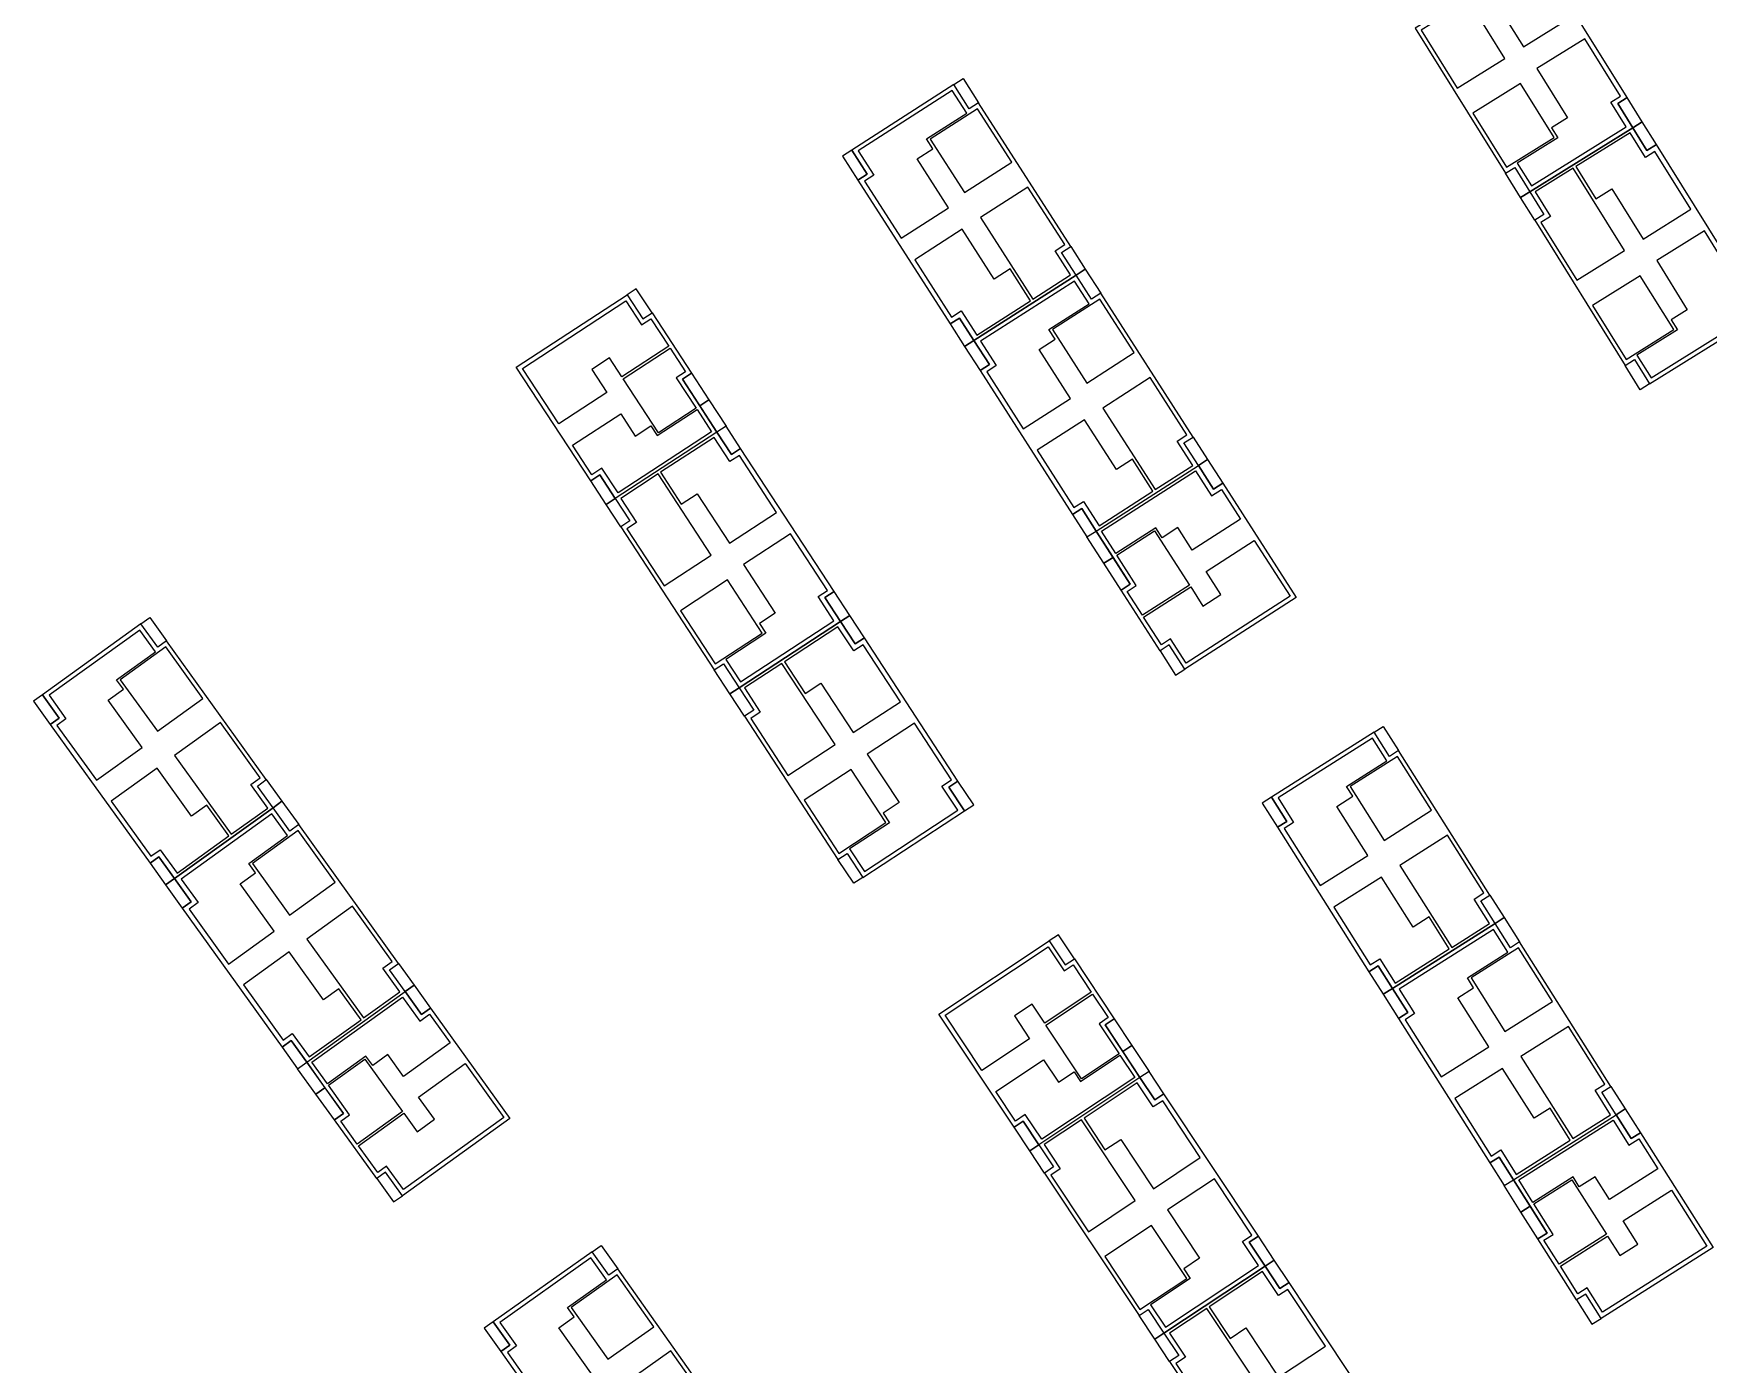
# Model space of a CAD drawing. Header units: millimetres. Extents: x 2243236 to 2245245, y 377909 to 380965.
# Drawn here: x 2244650.6 to 2244825.4, y 378515.9 to 378654.8 of the extents above; entities that cross this region are included whole.
import ezdxf

# ---------------------------------------------------------------- set-up
doc = ezdxf.new("R2010")
doc.units = ezdxf.units.MM
doc.layers.add('планировка_квартир_1_тип_контур', color=249, linetype='Continuous')

msp = doc.modelspace()

# ---------------------------------------------------------------- linework, layer by layer
at = {"layer": 'планировка_квартир_1_тип_контур', "color": 8}
for points in [[(2244794.3, 378658.33), (2244795.78, 378655.96), (2244794.81, 378655.36), (2244804.24, 378640.21), (2244805.21, 378640.82), (2244806.79, 378638.28), (2244817.54, 378644.97), (2244817.54, 378644.97), (2244815.96, 378647.51), (2244816.93, 378648.12), (2244807.5, 378663.26), (2244806.53, 378662.65), (2244805.05, 378665.02), (2244794.3, 378658.33)], [(2244759.43, 378629.59), (2244757.92, 378631.94), (2244758.88, 378632.56), (2244749.24, 378647.57), (2244748.28, 378646.95), (2244746.67, 378649.47), (2244736.01, 378642.63), (2244736.01, 378642.63), (2244737.63, 378640.11), (2244736.66, 378639.49), (2244746.3, 378624.48), (2244747.26, 378625.1), (2244748.77, 378622.75), (2244759.43, 378629.59)], [(2244806.79, 378638.28), (2244808.26, 378635.91), (2244807.29, 378635.31), (2244816.72, 378620.16), (2244817.69, 378620.77), (2244819.27, 378618.23), (2244830.02, 378624.92), (2244830.02, 378624.92), (2244828.44, 378627.46), (2244829.42, 378628.07), (2244819.99, 378643.21), (2244819.01, 378642.6), (2244817.54, 378644.97), (2244806.79, 378638.28)], [(2244772.19, 378609.71), (2244770.68, 378612.06), (2244771.64, 378612.68), (2244762, 378627.69), (2244761.04, 378627.08), (2244759.43, 378629.59), (2244748.77, 378622.75), (2244748.77, 378622.75), (2244750.39, 378620.24), (2244749.42, 378619.61), (2244759.05, 378604.6), (2244760.02, 378605.22), (2244761.53, 378602.87), (2244772.19, 378609.71)], [(2244711.33, 378606.27), (2244712.86, 378603.93), (2244711.9, 378603.31), (2244721.66, 378588.38), (2244722.62, 378589), (2244724.25, 378586.5), (2244734.85, 378593.42), (2244734.85, 378593.42), (2244733.22, 378595.92), (2244734.18, 378596.55), (2244724.42, 378611.49), (2244723.46, 378610.86), (2244721.93, 378613.2), (2244711.33, 378606.27)], [(2244675.62, 378573.99), (2244674, 378576.25), (2244674.92, 378576.92), (2244664.51, 378591.41), (2244663.58, 378590.74), (2244661.84, 378593.17), (2244651.56, 378585.78), (2244651.56, 378585.78), (2244653.3, 378583.35), (2244652.37, 378582.68), (2244662.78, 378568.19), (2244663.71, 378568.86), (2244665.34, 378566.6), (2244675.62, 378573.99)], [(2244724.25, 378586.5), (2244725.78, 378584.16), (2244724.82, 378583.54), (2244734.58, 378568.6), (2244735.54, 378569.22), (2244737.17, 378566.72), (2244747.77, 378573.65), (2244747.77, 378573.65), (2244746.14, 378576.15), (2244747.1, 378576.78), (2244737.34, 378591.71), (2244736.38, 378591.09), (2244734.85, 378593.42), (2244724.25, 378586.5)], [(2244803.15, 378561.91), (2244801.66, 378564.26), (2244802.62, 378564.87), (2244793.09, 378579.95), (2244792.12, 378579.34), (2244790.52, 378581.87), (2244779.82, 378575.1), (2244779.82, 378575.1), (2244781.42, 378572.57), (2244780.45, 378571.96), (2244789.99, 378556.88), (2244790.96, 378557.49), (2244792.45, 378555.14), (2244803.15, 378561.91)], [(2244689.41, 378554.81), (2244687.78, 378557.07), (2244688.71, 378557.74), (2244678.3, 378572.23), (2244677.37, 378571.56), (2244675.62, 378573.99), (2244665.34, 378566.6), (2244665.34, 378566.6), (2244667.09, 378564.17), (2244666.15, 378563.5), (2244676.56, 378549.01), (2244677.5, 378549.68), (2244679.13, 378547.42), (2244689.41, 378554.81)], [(2244815.78, 378541.94), (2244814.29, 378544.3), (2244815.25, 378544.91), (2244805.71, 378559.99), (2244804.75, 378559.38), (2244803.15, 378561.91), (2244792.45, 378555.14), (2244792.45, 378555.14), (2244794.05, 378552.61), (2244793.08, 378551.99), (2244802.61, 378536.92), (2244803.58, 378537.53), (2244805.08, 378535.17), (2244815.78, 378541.94)], [(2244755.54, 378538.82), (2244757.08, 378536.5), (2244756.13, 378535.86), (2244766, 378521), (2244766.95, 378521.63), (2244768.6, 378519.14), (2244779.15, 378526.14), (2244779.15, 378526.14), (2244777.5, 378528.63), (2244778.46, 378529.27), (2244768.6, 378544.13), (2244767.64, 378543.5), (2244766.09, 378545.82), (2244755.54, 378538.82)], [(2244722.57, 378508.36), (2244720.96, 378510.64), (2244721.89, 378511.29), (2244711.59, 378525.86), (2244710.66, 378525.2), (2244708.93, 378527.64), (2244698.59, 378520.33), (2244698.59, 378520.33), (2244700.32, 378517.89), (2244699.38, 378517.22), (2244709.68, 378502.66), (2244710.62, 378503.32), (2244712.24, 378501.04), (2244722.57, 378508.36)], [(2244768.6, 378519.14), (2244770.14, 378516.81), (2244769.19, 378516.18), (2244779.05, 378501.32), (2244780, 378501.95), (2244781.66, 378499.45), (2244792.21, 378506.46), (2244792.21, 378506.46), (2244790.56, 378508.95), (2244791.52, 378509.58), (2244781.65, 378524.45), (2244780.7, 378523.81), (2244779.15, 378526.14), (2244768.6, 378519.14)]]:
    msp.add_lwpolyline(points, dxfattribs=at)
at = {"layer": 'планировка_квартир_1_тип_контур', "color": 2}
for points in [[(2244811.11, 378656.51), (2244807.35, 378662.54), (2244806.35, 378661.92), (2244804.76, 378664.48), (2244799.1, 378660.95), (2244801.18, 378657.59), (2244802.86, 378658.64), (2244806.12, 378653.4)], [(2244798.84, 378660.79), (2244794.87, 378658.32), (2244796.46, 378655.76), (2244795.45, 378655.13), (2244799.21, 378649.09), (2244804.19, 378652.2)], [(2244823.6, 378636.46), (2244819.84, 378642.49), (2244818.84, 378641.87), (2244817.24, 378644.43), (2244811.59, 378640.9), (2244813.67, 378637.54), (2244815.35, 378638.59), (2244818.61, 378633.35)], [(2244811.32, 378640.74), (2244807.35, 378638.27), (2244808.95, 378635.71), (2244807.93, 378635.08), (2244811.69, 378629.04), (2244816.67, 378632.15)], [(2244754.93, 378627.07), (2244758.86, 378629.6), (2244757.23, 378632.13), (2244758.24, 378632.78), (2244754.4, 378638.76), (2244749.46, 378635.59)], [(2244742.6, 378631.18), (2244746.44, 378625.2), (2244747.43, 378625.84), (2244749.06, 378623.3), (2244754.67, 378626.9), (2244752.54, 378630.24), (2244750.87, 378629.17), (2244747.54, 378634.36)], [(2244767.69, 378607.19), (2244771.62, 378609.72), (2244769.99, 378612.25), (2244771, 378612.9), (2244767.16, 378618.88), (2244762.22, 378615.71)], [(2244711.64, 378606.84), (2244709.95, 378609.43), (2244708.9, 378608.75), (2244706.88, 378611.84), (2244711.9, 378615.11), (2244713.42, 378612.77), (2244715.06, 378613.84), (2244715.72, 378612.83), (2244719.87, 378615.54), (2244721.39, 378613.21)], [(2244755.36, 378611.31), (2244759.2, 378605.32), (2244760.19, 378605.96), (2244761.82, 378603.42), (2244767.43, 378607.02), (2244765.3, 378610.36), (2244763.63, 378609.29), (2244760.3, 378614.48)], [(2244728.18, 378604.81), (2244724.29, 378610.76), (2244723.3, 378610.12), (2244721.65, 378612.64), (2244716.07, 378609), (2244718.23, 378605.68), (2244719.88, 378606.76), (2244723.26, 378601.6)], [(2244715.81, 378608.83), (2244711.9, 378606.27), (2244713.55, 378603.75), (2244712.55, 378603.1), (2244716.44, 378597.14), (2244721.35, 378600.35)], [(2244771.88, 378609.15), (2244773.55, 378606.54), (2244774.6, 378607.22), (2244776.59, 378604.11), (2244771.55, 378600.88), (2244770.04, 378603.23), (2244768.4, 378602.17), (2244767.75, 378603.19), (2244763.58, 378600.51), (2244762.07, 378602.85)], [(2244741.09, 378585.04), (2244737.21, 378590.99), (2244736.22, 378590.35), (2244734.57, 378592.87), (2244728.99, 378589.22), (2244731.15, 378585.91), (2244732.8, 378586.99), (2244736.18, 378581.83)], [(2244728.73, 378589.05), (2244724.82, 378586.5), (2244726.47, 378583.97), (2244725.47, 378583.32), (2244729.36, 378577.37), (2244734.27, 378580.58)], [(2244671.26, 378571.23), (2244675.06, 378573.96), (2244673.3, 378576.41), (2244674.27, 378577.11), (2244670.12, 378582.88), (2244665.35, 378579.45)], [(2244658.73, 378574.69), (2244662.88, 378568.92), (2244663.84, 378569.61), (2244665.6, 378567.16), (2244671.01, 378571.05), (2244668.71, 378574.27), (2244667.11, 378573.12), (2244663.51, 378578.12)], [(2244798.63, 378559.41), (2244802.59, 378561.91), (2244800.97, 378564.46), (2244801.98, 378565.1), (2244798.18, 378571.11), (2244793.22, 378567.97)], [(2244786.33, 378563.61), (2244790.13, 378557.6), (2244791.13, 378558.23), (2244792.74, 378555.68), (2244798.37, 378559.25), (2244796.27, 378562.59), (2244794.6, 378561.54), (2244791.3, 378566.75)], [(2244685.05, 378552.05), (2244688.85, 378554.78), (2244687.09, 378557.23), (2244688.05, 378557.93), (2244683.91, 378563.7), (2244679.14, 378560.27)], [(2244672.52, 378555.51), (2244676.67, 378549.74), (2244677.62, 378550.43), (2244679.38, 378547.98), (2244684.8, 378551.87), (2244682.5, 378555.09), (2244680.89, 378553.94), (2244677.29, 378558.94)], [(2244689.13, 378554.23), (2244690.94, 378551.71), (2244691.95, 378552.44), (2244694.1, 378549.45), (2244689.24, 378545.95), (2244687.61, 378548.22), (2244686.02, 378547.08), (2244685.32, 378548.06), (2244681.3, 378545.17), (2244679.67, 378547.43)], [(2244811.26, 378539.45), (2244815.21, 378541.95), (2244813.6, 378544.5), (2244814.61, 378545.14), (2244810.81, 378551.14), (2244805.85, 378548.01)], [(2244755.84, 378539.39), (2244754.13, 378541.97), (2244753.09, 378541.28), (2244751.05, 378544.36), (2244756.04, 378547.67), (2244757.59, 378545.34), (2244759.22, 378546.42), (2244759.88, 378545.42), (2244764.01, 378548.15), (2244765.55, 378545.83)], [(2244798.96, 378543.65), (2244802.76, 378537.64), (2244803.75, 378538.27), (2244805.37, 378535.72), (2244811, 378539.29), (2244808.89, 378542.63), (2244807.22, 378541.58), (2244803.93, 378546.79)], [(2244772.39, 378537.48), (2244768.47, 378543.41), (2244767.48, 378542.76), (2244765.82, 378545.27), (2244760.26, 378541.58), (2244762.44, 378538.28), (2244764.09, 378539.38), (2244767.5, 378534.23)], [(2244760, 378541.41), (2244756.11, 378538.83), (2244757.77, 378536.31), (2244756.78, 378535.65), (2244760.71, 378529.73), (2244765.6, 378532.98)], [(2244815.47, 378541.38), (2244817.12, 378538.76), (2244818.17, 378539.43), (2244820.15, 378536.31), (2244815.09, 378533.11), (2244813.59, 378535.47), (2244811.94, 378534.43), (2244811.29, 378535.45), (2244807.11, 378532.8), (2244805.62, 378535.15)], [(2244785.45, 378517.8), (2244781.52, 378523.72), (2244780.54, 378523.07), (2244778.88, 378525.58), (2244773.32, 378521.9), (2244775.5, 378518.6), (2244777.15, 378519.69), (2244780.56, 378514.55)], [(2244773.06, 378521.73), (2244769.17, 378519.14), (2244770.83, 378516.63), (2244769.84, 378515.97), (2244773.77, 378510.05), (2244778.66, 378513.29)], [(2244718.19, 378505.63), (2244722.01, 378508.34), (2244720.27, 378510.8), (2244721.24, 378511.49), (2244717.14, 378517.29), (2244712.34, 378513.9)]]:
    msp.add_lwpolyline(points, close=True, dxfattribs=at)
at = {"layer": 'планировка_квартир_1_тип_контур', "color": 1}
for points in [[(2244816.85, 378645.06), (2244815.25, 378647.63), (2244816.25, 378648.25), (2244812.51, 378654.24), (2244807.53, 378651.14), (2244810.73, 378645.99), (2244809.06, 378644.95), (2244809.71, 378643.92), (2244805.47, 378641.28), (2244806.96, 378638.91)], [(2244736.7, 378642.55), (2244738.33, 378640.01), (2244737.35, 378639.37), (2244741.16, 378633.43), (2244746.1, 378636.6), (2244742.83, 378641.7), (2244744.49, 378642.76), (2244743.83, 378643.79), (2244748.02, 378646.48), (2244746.51, 378648.84)], [(2244829.33, 378625.01), (2244827.74, 378627.58), (2244828.73, 378628.2), (2244825, 378634.19), (2244820.02, 378631.09), (2244823.22, 378625.94), (2244821.55, 378624.9), (2244822.19, 378623.87), (2244817.96, 378621.23), (2244819.44, 378618.85)], [(2244749.46, 378622.67), (2244751.09, 378620.13), (2244750.11, 378619.49), (2244753.92, 378613.55), (2244758.86, 378616.72), (2244755.59, 378621.82), (2244757.24, 378622.89), (2244756.59, 378623.91), (2244760.78, 378626.6), (2244759.27, 378628.96)], [(2244705.43, 378614.06), (2244701.65, 378619.85), (2244712.44, 378626.91), (2244714.09, 378624.39), (2244715.04, 378625.01), (2244716.91, 378622.15), (2244712.03, 378618.96), (2244710.73, 378620.94), (2244708.88, 378619.73), (2244710.44, 378617.34)], [(2244734.16, 378593.5), (2244732.51, 378596.03), (2244733.49, 378596.67), (2244729.63, 378602.58), (2244724.71, 378599.37), (2244728.03, 378594.3), (2244726.38, 378593.22), (2244727.05, 378592.2), (2244722.87, 378589.47), (2244724.41, 378587.13)], [(2244778.03, 378601.87), (2244781.77, 378596.06), (2244770.91, 378589.09), (2244769.29, 378591.62), (2244768.33, 378591), (2244766.48, 378593.88), (2244771.39, 378597.03), (2244772.67, 378595.04), (2244774.54, 378596.23), (2244772.99, 378598.64)], [(2244652.25, 378585.73), (2244654.01, 378583.28), (2244653.06, 378582.59), (2244657.18, 378576.86), (2244661.95, 378580.29), (2244658.41, 378585.21), (2244660.01, 378586.36), (2244659.3, 378587.35), (2244663.35, 378590.26), (2244661.71, 378592.53)], [(2244747.08, 378573.72), (2244745.43, 378576.25), (2244746.41, 378576.89), (2244742.55, 378582.81), (2244737.63, 378579.59), (2244740.95, 378574.52), (2244739.3, 378573.44), (2244739.97, 378572.43), (2244735.79, 378569.7), (2244737.33, 378567.35)], [(2244780.51, 378575.01), (2244782.13, 378572.46), (2244781.14, 378571.83), (2244784.91, 378565.86), (2244789.87, 378569), (2244786.63, 378574.12), (2244788.3, 378575.18), (2244787.65, 378576.21), (2244791.86, 378578.87), (2244790.36, 378581.24)], [(2244666.04, 378566.55), (2244667.8, 378564.1), (2244666.85, 378563.41), (2244670.97, 378557.68), (2244675.74, 378561.11), (2244672.2, 378566.03), (2244673.8, 378567.18), (2244673.09, 378568.17), (2244677.13, 378571.08), (2244675.5, 378573.35)], [(2244793.14, 378555.05), (2244794.75, 378552.5), (2244793.76, 378551.87), (2244797.54, 378545.9), (2244802.5, 378549.04), (2244799.26, 378554.16), (2244800.92, 378555.21), (2244800.27, 378556.24), (2244804.49, 378558.91), (2244802.99, 378561.28)], [(2244749.58, 378546.57), (2244745.76, 378552.33), (2244756.51, 378559.46), (2244758.17, 378556.96), (2244759.12, 378557.59), (2244761.01, 378554.74), (2244756.15, 378551.52), (2244754.84, 378553.49), (2244752.99, 378552.26), (2244754.57, 378549.88)], [(2244695.66, 378547.29), (2244699.69, 378541.67), (2244689.22, 378534.14), (2244687.46, 378536.58), (2244686.54, 378535.92), (2244684.54, 378538.69), (2244689.28, 378542.1), (2244690.66, 378540.18), (2244692.46, 378541.47), (2244690.8, 378543.79)], [(2244778.46, 378526.21), (2244776.79, 378528.73), (2244777.77, 378529.38), (2244773.86, 378535.26), (2244768.97, 378532.01), (2244772.32, 378526.96), (2244770.68, 378525.88), (2244771.35, 378524.86), (2244767.2, 378522.11), (2244768.75, 378519.77)], [(2244821.57, 378534.07), (2244825.27, 378528.22), (2244814.36, 378521.33), (2244812.76, 378523.87), (2244811.79, 378523.26), (2244809.97, 378526.14), (2244814.9, 378529.27), (2244816.17, 378527.26), (2244818.04, 378528.45), (2244816.51, 378530.86)], [(2244699.29, 378520.28), (2244701.03, 378517.81), (2244700.08, 378517.13), (2244704.15, 378511.37), (2244708.95, 378514.76), (2244705.45, 378519.71), (2244707.05, 378520.84), (2244706.35, 378521.84), (2244710.42, 378524.72), (2244708.8, 378527.01)]]:
    msp.add_lwpolyline(points, close=True, dxfattribs=at)
at = {"layer": 'планировка_квартир_1_тип_контур', "color": 6}
for points in [[(2244746.67, 378649.47), (2244747.63, 378650.09), (2244749.24, 378647.57), (2244748.28, 378646.95), (2244746.67, 378649.47)], [(2244816.93, 378648.12), (2244815.96, 378647.51), (2244817.54, 378644.97), (2244818.51, 378645.58)], [(2244819.99, 378643.21), (2244818.51, 378645.58), (2244817.54, 378644.97), (2244819.01, 378642.6)], [(2244736.66, 378639.49), (2244737.63, 378640.11), (2244736.01, 378642.63), (2244735.04, 378642.01)], [(2244806.79, 378638.28), (2244805.82, 378637.67), (2244804.24, 378640.21), (2244805.21, 378640.82), (2244806.79, 378638.28)], [(2244808.26, 378635.91), (2244807.29, 378635.31), (2244805.82, 378637.67), (2244806.79, 378638.28)], [(2244757.92, 378631.94), (2244758.88, 378632.56), (2244760.39, 378630.21), (2244759.43, 378629.59)], [(2244759.43, 378629.59), (2244760.39, 378630.21), (2244762, 378627.69), (2244761.04, 378627.08), (2244759.43, 378629.59)], [(2244714.22, 378625.02), (2244715.17, 378625.65), (2244713.53, 378628.16), (2244712.57, 378627.54)], [(2244714.22, 378625.02), (2244715.17, 378625.65), (2244713.53, 378628.16), (2244712.57, 378627.54)], [(2244746.3, 378624.48), (2244747.8, 378622.13), (2244748.77, 378622.75), (2244747.26, 378625.1)], [(2244749.42, 378619.61), (2244750.39, 378620.24), (2244748.77, 378622.75), (2244747.8, 378622.13)], [(2244819.27, 378618.23), (2244818.31, 378617.62), (2244816.72, 378620.16), (2244817.69, 378620.77), (2244819.27, 378618.23)], [(2244720.15, 378615.94), (2244718.34, 378618.72), (2244719.29, 378619.34), (2244721.11, 378616.57)], [(2244720.15, 378615.94), (2244718.34, 378618.72), (2244719.29, 378619.34), (2244721.11, 378616.57)], [(2244721.93, 378613.2), (2244720.15, 378615.94), (2244721.11, 378616.57), (2244722.9, 378613.83)], [(2244721.93, 378613.2), (2244720.15, 378615.94), (2244721.11, 378616.57), (2244722.9, 378613.83)], [(2244724.42, 378611.49), (2244722.9, 378613.83), (2244721.93, 378613.2), (2244723.46, 378610.86)], [(2244770.68, 378612.06), (2244771.64, 378612.68), (2244773.15, 378610.33), (2244772.19, 378609.71)], [(2244773.15, 378610.33), (2244774.74, 378607.85), (2244773.78, 378607.24), (2244772.19, 378609.71)], [(2244773.15, 378610.33), (2244774.74, 378607.85), (2244773.78, 378607.24), (2244772.19, 378609.71)], [(2244710.38, 378605.65), (2244708.77, 378608.11), (2244709.72, 378608.73), (2244711.33, 378606.27)], [(2244710.38, 378605.65), (2244708.77, 378608.11), (2244709.72, 378608.73), (2244711.33, 378606.27)], [(2244712.86, 378603.93), (2244711.9, 378603.31), (2244710.38, 378605.65), (2244711.33, 378606.27)], [(2244759.05, 378604.6), (2244760.56, 378602.25), (2244761.53, 378602.87), (2244760.02, 378605.22)], [(2244761.53, 378602.87), (2244763.29, 378600.12), (2244762.33, 378599.5), (2244760.56, 378602.25)], [(2244761.53, 378602.87), (2244763.29, 378600.12), (2244762.33, 378599.5), (2244760.56, 378602.25)], [(2244763.29, 378600.12), (2244765.08, 378597.32), (2244764.12, 378596.71), (2244762.33, 378599.5)], [(2244763.29, 378600.12), (2244765.08, 378597.32), (2244764.12, 378596.71), (2244762.33, 378599.5)], [(2244734.18, 378596.55), (2244733.22, 378595.92), (2244734.85, 378593.42), (2244735.82, 378594.05)], [(2244661.84, 378593.17), (2244662.77, 378593.84), (2244664.51, 378591.41), (2244663.58, 378590.74), (2244661.84, 378593.17)], [(2244737.34, 378591.71), (2244735.82, 378594.05), (2244734.85, 378593.42), (2244736.38, 378591.09)], [(2244769.15, 378590.98), (2244768.19, 378590.37), (2244769.81, 378587.84), (2244770.78, 378588.45)], [(2244769.15, 378590.98), (2244768.19, 378590.37), (2244769.81, 378587.84), (2244770.78, 378588.45)], [(2244724.25, 378586.5), (2244723.3, 378585.87), (2244721.66, 378588.38), (2244722.62, 378589), (2244724.25, 378586.5)], [(2244652.37, 378582.68), (2244653.3, 378583.35), (2244651.56, 378585.78), (2244650.62, 378585.11)], [(2244725.78, 378584.16), (2244724.82, 378583.54), (2244723.3, 378585.87), (2244724.25, 378586.5)], [(2244790.52, 378581.87), (2244791.49, 378582.48), (2244793.09, 378579.95), (2244792.12, 378579.34), (2244790.52, 378581.87)], [(2244674, 378576.25), (2244674.92, 378576.92), (2244676.55, 378574.66), (2244675.62, 378573.99)], [(2244747.1, 378576.78), (2244746.14, 378576.15), (2244747.77, 378573.65), (2244748.74, 378574.28)], [(2244675.62, 378573.99), (2244676.55, 378574.66), (2244678.3, 378572.23), (2244677.37, 378571.56), (2244675.62, 378573.99)], [(2244780.45, 378571.96), (2244781.42, 378572.57), (2244779.82, 378575.1), (2244778.85, 378574.48)], [(2244737.17, 378566.72), (2244736.22, 378566.1), (2244734.58, 378568.6), (2244735.54, 378569.22), (2244737.17, 378566.72)], [(2244662.78, 378568.19), (2244664.41, 378565.93), (2244665.34, 378566.6), (2244663.71, 378568.86)], [(2244666.15, 378563.5), (2244667.09, 378564.17), (2244665.34, 378566.6), (2244664.41, 378565.93)], [(2244801.66, 378564.26), (2244802.62, 378564.87), (2244804.12, 378562.52), (2244803.15, 378561.91)], [(2244803.15, 378561.91), (2244804.12, 378562.52), (2244805.71, 378559.99), (2244804.75, 378559.38), (2244803.15, 378561.91)], [(2244758.29, 378557.59), (2244759.25, 378558.23), (2244757.59, 378560.73), (2244756.63, 378560.1)], [(2244758.29, 378557.59), (2244759.25, 378558.23), (2244757.59, 378560.73), (2244756.63, 378560.1)], [(2244687.78, 378557.07), (2244688.71, 378557.74), (2244690.34, 378555.47), (2244689.41, 378554.81)], [(2244789.99, 378556.88), (2244791.48, 378554.52), (2244792.45, 378555.14), (2244790.96, 378557.49)], [(2244690.34, 378555.47), (2244692.06, 378553.08), (2244691.13, 378552.42), (2244689.41, 378554.81)], [(2244690.34, 378555.47), (2244692.06, 378553.08), (2244691.13, 378552.42), (2244689.41, 378554.81)], [(2244793.08, 378551.99), (2244794.05, 378552.61), (2244792.45, 378555.14), (2244791.48, 378554.52)], [(2244764.29, 378548.55), (2244762.46, 378551.32), (2244763.41, 378551.95), (2244765.24, 378549.18)], [(2244764.29, 378548.55), (2244762.46, 378551.32), (2244763.41, 378551.95), (2244765.24, 378549.18)], [(2244676.56, 378549.01), (2244678.19, 378546.75), (2244679.13, 378547.42), (2244677.5, 378549.68)], [(2244766.09, 378545.82), (2244764.29, 378548.55), (2244765.24, 378549.18), (2244767.05, 378546.46)], [(2244766.09, 378545.82), (2244764.29, 378548.55), (2244765.24, 378549.18), (2244767.05, 378546.46)], [(2244679.13, 378547.42), (2244681.03, 378544.76), (2244680.1, 378544.09), (2244678.19, 378546.75)], [(2244679.13, 378547.42), (2244681.03, 378544.76), (2244680.1, 378544.09), (2244678.19, 378546.75)], [(2244681.03, 378544.76), (2244682.97, 378542.06), (2244682.04, 378541.4), (2244680.1, 378544.09)], [(2244681.03, 378544.76), (2244682.97, 378542.06), (2244682.04, 378541.4), (2244680.1, 378544.09)], [(2244768.6, 378544.13), (2244767.05, 378546.46), (2244766.09, 378545.82), (2244767.64, 378543.5)], [(2244814.29, 378544.3), (2244815.25, 378544.91), (2244816.74, 378542.55), (2244815.78, 378541.94)], [(2244754.59, 378538.19), (2244752.96, 378540.64), (2244753.92, 378541.27), (2244755.54, 378538.82)], [(2244754.59, 378538.19), (2244752.96, 378540.64), (2244753.92, 378541.27), (2244755.54, 378538.82)], [(2244816.74, 378542.55), (2244818.32, 378540.07), (2244817.35, 378539.46), (2244815.78, 378541.94)], [(2244816.74, 378542.55), (2244818.32, 378540.07), (2244817.35, 378539.46), (2244815.78, 378541.94)], [(2244757.08, 378536.5), (2244756.13, 378535.86), (2244754.59, 378538.19), (2244755.54, 378538.82)], [(2244802.61, 378536.92), (2244804.1, 378534.56), (2244805.08, 378535.17), (2244803.58, 378537.53)], [(2244687.36, 378535.95), (2244686.44, 378535.28), (2244688.19, 378532.84), (2244689.12, 378533.5)], [(2244687.36, 378535.95), (2244686.44, 378535.28), (2244688.19, 378532.84), (2244689.12, 378533.5)], [(2244805.08, 378535.17), (2244806.82, 378532.4), (2244805.85, 378531.79), (2244804.1, 378534.56)], [(2244805.08, 378535.17), (2244806.82, 378532.4), (2244805.85, 378531.79), (2244804.1, 378534.56)], [(2244806.82, 378532.4), (2244808.59, 378529.6), (2244807.63, 378528.99), (2244805.85, 378531.79)], [(2244806.82, 378532.4), (2244808.59, 378529.6), (2244807.63, 378528.99), (2244805.85, 378531.79)], [(2244778.46, 378529.27), (2244777.5, 378528.63), (2244779.15, 378526.14), (2244780.11, 378526.77)], [(2244708.93, 378527.64), (2244709.86, 378528.3), (2244711.59, 378525.86), (2244710.66, 378525.2), (2244708.93, 378527.64)], [(2244781.65, 378524.45), (2244780.11, 378526.77), (2244779.15, 378526.14), (2244780.7, 378523.81)], [(2244812.62, 378523.23), (2244811.65, 378522.62), (2244813.26, 378520.08), (2244814.23, 378520.69)], [(2244812.62, 378523.23), (2244811.65, 378522.62), (2244813.26, 378520.08), (2244814.23, 378520.69)], [(2244699.38, 378517.22), (2244700.32, 378517.89), (2244698.59, 378520.33), (2244697.66, 378519.66)], [(2244768.6, 378519.14), (2244767.65, 378518.51), (2244766, 378521), (2244766.95, 378521.63), (2244768.6, 378519.14)], [(2244770.14, 378516.81), (2244769.19, 378516.18), (2244767.65, 378518.51), (2244768.6, 378519.14)]]:
    msp.add_lwpolyline(points, close=True, dxfattribs=at)
at = {"layer": 'планировка_квартир_1_тип_контур', "color": 5}
for points in [[(2244805.82, 378649.57), (2244800.84, 378646.47), (2244804.35, 378640.84), (2244809.33, 378643.94)], [(2244747.79, 378638.19), (2244752.73, 378641.36), (2244749.14, 378646.94), (2244744.2, 378643.77)], [(2244818.31, 378629.52), (2244813.33, 378626.42), (2244816.83, 378620.79), (2244821.82, 378623.89)], [(2244760.55, 378618.32), (2244765.49, 378621.49), (2244761.9, 378627.07), (2244756.96, 378623.9)], [(2244712.16, 378618.76), (2244717.05, 378621.95), (2244718.66, 378619.48), (2244717.7, 378618.86), (2244719.77, 378615.69), (2244715.84, 378613.12)], [(2244771.26, 378597.23), (2244766.35, 378594.08), (2244764.75, 378596.56), (2244765.71, 378597.18), (2244763.67, 378600.36), (2244767.62, 378602.9)], [(2244723.04, 378597.76), (2244718.13, 378594.55), (2244721.76, 378589), (2244726.67, 378592.21)], [(2244663.55, 378581.97), (2244668.31, 378585.39), (2244664.44, 378590.78), (2244659.68, 378587.35)], [(2244735.96, 378577.99), (2244731.05, 378574.78), (2244734.67, 378569.23), (2244739.59, 378572.44)], [(2244791.57, 378570.58), (2244796.53, 378573.72), (2244792.98, 378579.33), (2244788.02, 378576.19)], [(2244677.33, 378562.79), (2244682.1, 378566.21), (2244678.23, 378571.6), (2244673.46, 378568.17)], [(2244804.19, 378550.62), (2244809.15, 378553.76), (2244805.61, 378559.36), (2244800.65, 378556.23)], [(2244756.28, 378551.31), (2244761.14, 378554.54), (2244762.78, 378552.08), (2244761.82, 378551.45), (2244763.91, 378548.3), (2244760, 378545.71)], [(2244689.14, 378542.3), (2244684.4, 378538.89), (2244682.68, 378541.29), (2244683.61, 378541.95), (2244681.4, 378545.02), (2244685.21, 378547.76)], [(2244814.77, 378529.47), (2244809.84, 378526.35), (2244808.26, 378528.84), (2244809.22, 378529.45), (2244807.2, 378532.65), (2244811.17, 378535.16)], [(2244767.31, 378530.4), (2244762.42, 378527.15), (2244766.09, 378521.63), (2244770.98, 378524.87)], [(2244710.56, 378516.43), (2244715.35, 378519.82), (2244711.52, 378525.23), (2244706.73, 378521.84)]]:
    msp.add_lwpolyline(points, close=True, dxfattribs=at)
at = {"layer": 'планировка_квартир_1_тип_контур', "color": 8}
for points in [[(2244711.33, 378606.27), (2244709.72, 378608.73), (2244708.77, 378608.11), (2244701.01, 378619.99), (2244712.57, 378627.54), (2244714.22, 378625.02), (2244715.17, 378625.65), (2244719.29, 378619.34), (2244718.34, 378618.72), (2244721.93, 378613.2), (2244711.33, 378606.27)], [(2244772.19, 378609.71), (2244773.78, 378607.24), (2244774.74, 378607.85), (2244782.4, 378595.92), (2244770.78, 378588.45), (2244769.15, 378590.98), (2244768.19, 378590.37), (2244764.12, 378596.71), (2244765.08, 378597.32), (2244761.53, 378602.87), (2244772.19, 378609.71)], [(2244755.54, 378538.82), (2244753.92, 378541.27), (2244752.96, 378540.64), (2244745.12, 378552.46), (2244756.63, 378560.1), (2244758.29, 378557.59), (2244759.25, 378558.23), (2244763.41, 378551.95), (2244762.46, 378551.32), (2244766.09, 378545.82), (2244755.54, 378538.82)], [(2244689.41, 378554.81), (2244691.13, 378552.42), (2244692.06, 378553.08), (2244700.33, 378541.57), (2244689.12, 378533.5), (2244687.36, 378535.95), (2244686.44, 378535.28), (2244682.04, 378541.4), (2244682.97, 378542.06), (2244679.13, 378547.42), (2244689.41, 378554.81)], [(2244815.78, 378541.94), (2244817.35, 378539.46), (2244818.32, 378540.07), (2244825.9, 378528.08), (2244814.23, 378520.69), (2244812.62, 378523.23), (2244811.65, 378522.62), (2244807.63, 378528.99), (2244808.59, 378529.6), (2244805.08, 378535.17), (2244815.78, 378541.94)]]:
    msp.add_lwpolyline(points, close=True, dxfattribs=at)

doc.saveas('drawing.dxf')
